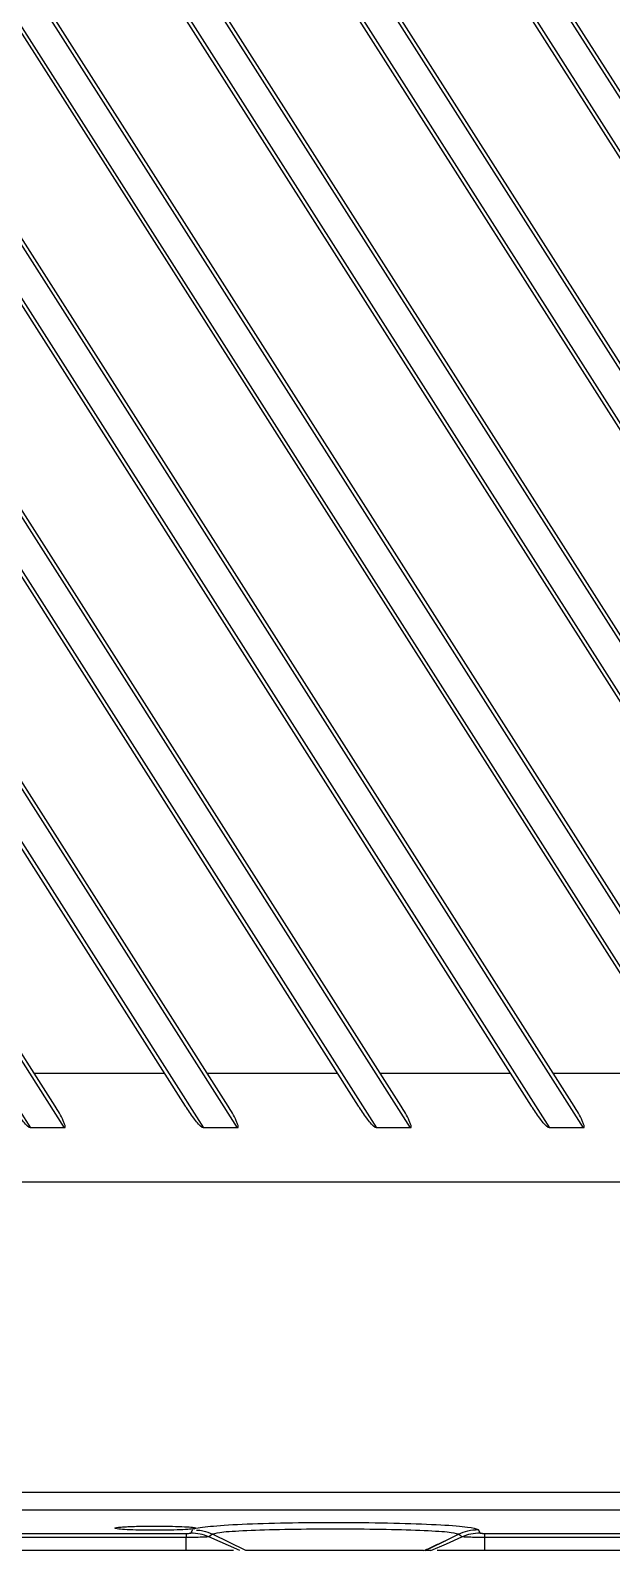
# Model space of a CAD drawing. Header units: millimetres. Extents: x 620 to 19791, y 2539 to 6969.
# Drawn here: x 17535 to 17567.3, y 3799.1 to 3883.4 of the extents above; entities that cross this region are included whole.
import ezdxf

# ---------------------------------------------------------------- set-up
doc = ezdxf.new("R2010")
doc.units = ezdxf.units.MM

# ---------------------------------------------------------------- blocks, each defined once
blk = doc.blocks.new('tgd')
at = {"color": 7, "linetype": 'Continuous', "lineweight": 25}
for p, q in [((18260.785, 4751.505), (18145.687, 4932.172)), ((18259.374, 4754.091), (18145.856, 4932.279)), ((18145.519, 4929.087), (18259.075, 4750.839)), ((18145.687, 4929.194), (18260.44, 4749.068)), ((18256.852, 4742.603), (18145.687, 4917.096)), ((18256.071, 4744.202), (18145.856, 4917.204)), ((18145.519, 4914.011), (18254.61, 4742.772)), ((18145.687, 4914.119), (18255.245, 4742.147)), ((18249.178, 4739.946), (18145.856, 4902.129)), ((18249.852, 4738.515), (18145.687, 4902.021)), ((18145.519, 4898.936), (18247.141, 4739.421)), ((18145.687, 4899.043), (18248.196, 4738.136)), ((18240.852, 4737.562), (18145.686, 4886.945)), ((18240.328, 4738.761), (18145.856, 4887.053)), ((18145.519, 4883.86), (18237.958, 4738.761)), ((18145.687, 4883.968), (18238.958, 4737.561)), ((18231.252, 4737.561), (18145.687, 4871.87)), ((18230.725, 4738.761), (18145.856, 4871.978)), ((18145.519, 4868.785), (18228.353, 4738.761)), ((18145.687, 4868.892), (18229.355, 4737.561)), ((18221.648, 4737.561), (18145.687, 4856.795)), ((18221.121, 4738.761), (18145.856, 4856.902)), ((18145.519, 4853.71), (18218.749, 4738.761)), ((18145.687, 4853.817), (18219.751, 4737.561)), ((18212.044, 4737.561), (18145.687, 4841.72)), ((18211.517, 4738.761), (18145.856, 4841.827)), ((18145.519, 4838.634), (18209.145, 4738.761)), ((18145.687, 4838.742), (18210.147, 4737.561)), ((18202.44, 4737.561), (18145.687, 4826.644)), ((18201.913, 4738.761), (18145.856, 4826.752)), ((18145.687, 4823.666), (18200.543, 4737.561)), ((18207.999, 4740.561), (18200.766, 4740.561)), ((18217.603, 4740.561), (18210.37, 4740.561)), ((18227.207, 4740.561), (18219.974, 4740.561)), ((18236.811, 4740.561), (18229.578, 4740.561)), ((18202.44, 4737.561), (18200.543, 4737.561)), ((18212.044, 4737.561), (18210.147, 4737.561)), ((18221.648, 4737.561), (18219.751, 4737.561)), ((18231.252, 4737.561), (18229.355, 4737.561)), ((18171.31, 4734.561), (18245.241, 4734.561)), ((18168.065, 4717.341), (18266.891, 4717.341)), ((18268.882, 4716.343), (18166.074, 4716.343)), ((18165.619, 4715.056), (18209.185, 4715.056)), ((18209.185, 4715.056), (18209.185, 4714.831)), ((18209.452, 4715.07), (18209.556, 4715.266)), ((18209.635, 4715.311), (18209.723, 4715.336)), ((18209.723, 4715.336), (18209.728, 4715.344)), ((18210.653, 4715.01), (18210.453, 4714.861)), ((18212.174, 4714.106), (18210.453, 4714.86)), ((18212.497, 4714.106), (18210.653, 4715.01)), ((18225.4, 4715.266), (18225.504, 4715.07)), ((18225.771, 4715.056), (18269.337, 4715.056)), ((18225.771, 4714.831), (18225.771, 4715.056)), ((18209.185, 4714.831), (18165.619, 4714.831)), ((18209.185, 4714.106), (18165.619, 4714.106)), ((18209.185, 4714.106), (18209.185, 4714.831)), ((18222.782, 4714.106), (18222.459, 4714.106)), ((18225.771, 4714.106), (18225.771, 4714.831)), ((18269.337, 4714.831), (18225.771, 4714.831)), ((18269.337, 4714.106), (18225.771, 4714.106))]:
    blk.add_line(p, q, dxfattribs=at)
at = {"color": 8, "linetype": 'Continuous', "lineweight": 25}
blk.add_line((18223.569, 4714.65), (18224.303, 4715.01), dxfattribs=at)
at = {"color": 7, "linetype": 'Continuous', "lineweight": 25, "flags": 128}
for points in [[(18222.782, 4714.106), (18223.643, 4714.483), (18224.503, 4714.861)], [(18222.459, 4714.106), (18223.381, 4714.558), (18223.569, 4714.65)]]:
    blk.add_lwpolyline(points, dxfattribs=at)
at = {"color": 7, "linetype": 'Continuous', "lineweight": 25}
for points, knots in [([(18200.543, 4737.561), (18200.528, 4737.562), (18200.496, 4737.565), (18200.275, 4737.707), (18199.977, 4738.135), (18199.695, 4738.54), (18199.541, 4738.761)], [0, 0, 0, 0, 0.028461, 0.058998, 0.486065, 1, 1, 1, 1]), ([(18202.44, 4737.561), (18202.448, 4737.565), (18202.459, 4737.571), (18202.47, 4737.584), (18202.476, 4737.597), (18202.479, 4737.657), (18202.44, 4737.776), (18202.28, 4738.171), (18202.078, 4738.494), (18201.913, 4738.761)], [0, 0, 0, 0, 0.019687, 0.028147, 0.036202, 0.051516, 0.160476, 0.30857, 1, 1, 1, 1]), ([(18210.147, 4737.561), (18210.132, 4737.562), (18210.1, 4737.565), (18209.879, 4737.707), (18209.581, 4738.135), (18209.299, 4738.54), (18209.145, 4738.761)], [0, 0, 0, 0, 0.028461, 0.058998, 0.486065, 1, 1, 1, 1]), ([(18212.044, 4737.561), (18212.052, 4737.565), (18212.063, 4737.571), (18212.074, 4737.584), (18212.08, 4737.597), (18212.083, 4737.657), (18212.044, 4737.776), (18211.884, 4738.171), (18211.682, 4738.494), (18211.517, 4738.761)], [0, 0, 0, 0, 0.019687, 0.028147, 0.036202, 0.051516, 0.160476, 0.30857, 1, 1, 1, 1]), ([(18219.751, 4737.561), (18219.736, 4737.562), (18219.704, 4737.565), (18219.483, 4737.707), (18219.185, 4738.135), (18218.903, 4738.54), (18218.749, 4738.761)], [0, 0, 0, 0, 0.028461, 0.059006, 0.486066, 1, 1, 1, 1]), ([(18221.648, 4737.561), (18221.656, 4737.565), (18221.667, 4737.571), (18221.678, 4737.584), (18221.684, 4737.597), (18221.687, 4737.657), (18221.648, 4737.776), (18221.488, 4738.171), (18221.287, 4738.494), (18221.121, 4738.761)], [0, 0, 0, 0, 0.019687, 0.028147, 0.036202, 0.051516, 0.160476, 0.30857, 1, 1, 1, 1]), ([(18229.355, 4737.561), (18229.34, 4737.562), (18229.308, 4737.565), (18229.087, 4737.707), (18228.789, 4738.135), (18228.507, 4738.54), (18228.353, 4738.761)], [0, 0, 0, 0, 0.028461, 0.059006, 0.486066, 1, 1, 1, 1]), ([(18231.252, 4737.561), (18231.26, 4737.565), (18231.272, 4737.571), (18231.282, 4737.584), (18231.288, 4737.597), (18231.291, 4737.657), (18231.252, 4737.776), (18231.092, 4738.171), (18230.891, 4738.494), (18230.725, 4738.761)], [0, 0, 0, 0, 0.019687, 0.028147, 0.036202, 0.051516, 0.160476, 0.30857, 1, 1, 1, 1]), ([(18205.228, 4715.344), (18205.237, 4715.353), (18205.256, 4715.369), (18205.412, 4715.393), (18205.643, 4715.414), (18205.95, 4715.432), (18206.322, 4715.446), (18206.874, 4715.459), (18207.611, 4715.465), (18208.442, 4715.453), (18209.131, 4715.428), (18209.523, 4715.397), (18209.703, 4715.368), (18209.721, 4715.352), (18209.729, 4715.344)], [0, 0, 0, 0, 0.067505, 0.134883, 0.199724, 0.264415, 0.329587, 0.39564, 0.520224, 0.637299, 0.753163, 0.86939, 0.934507, 1, 1, 1, 1]), ([(18209.635, 4715.311), (18209.532, 4715.298), (18209.327, 4715.272), (18208.713, 4715.243), (18207.962, 4715.226), (18207.146, 4715.225), (18206.372, 4715.239), (18205.743, 4715.265), (18205.311, 4715.302), (18205.256, 4715.33), (18205.228, 4715.344)], [0, 0, 0, 0, 0.125172, 0.250263, 0.375229, 0.500155, 0.625064, 0.750018, 0.874988, 1, 1, 1, 1]), ([(18209.185, 4715.056), (18209.219, 4715.056), (18209.287, 4715.056), (18209.374, 4715.059), (18209.426, 4715.063), (18209.45, 4715.067), (18209.451, 4715.069), (18209.452, 4715.07)], [0, 0, 0, 0, 0.238994, 0.480173, 0.726106, 0.86141, 1, 1, 1, 1]), ([(18210.453, 4714.86), (18210.424, 4714.857), (18210.367, 4714.849), (18210.073, 4714.839), (18209.663, 4714.832), (18209.344, 4714.831), (18209.185, 4714.831)], [0, 0, 0, 0, 0.2504711, 0.5003518, 0.7500526, 1, 1, 1, 1]), ([(18210.453, 4714.861), (18210.291, 4714.921), (18209.968, 4715.043), (18209.624, 4715.061), (18209.452, 4715.07)], [0, 0, 0, 0, 0.500074, 1, 1, 1, 1]), ([(18209.729, 4715.344), (18210.055, 4715.391), (18210.704, 4715.486), (18212.78, 4715.594), (18215.391, 4715.659), (18218.296, 4715.67), (18221.114, 4715.629), (18223.42, 4715.537), (18224.998, 4715.411), (18225.265, 4715.314), (18225.4, 4715.266)], [0, 0, 0, 0, 0.1262862, 0.2517101, 0.3765366, 0.5017333, 0.6290278, 0.7551572, 0.8769869, 1, 1, 1, 1]), ([(18224.303, 4715.01), (18224.159, 4715.048), (18223.873, 4715.123), (18222.268, 4715.216), (18220.061, 4715.277), (18217.478, 4715.299), (18214.895, 4715.277), (18212.688, 4715.216), (18211.083, 4715.123), (18210.796, 4715.048), (18210.653, 4715.01)], [0, 0, 0, 0, 0.125541, 0.25062, 0.375386, 0.499999, 0.624611, 0.749379, 0.874458, 1, 1, 1, 1]), ([(18224.303, 4715.01), (18224.478, 4715.084), (18224.829, 4715.232), (18225.209, 4715.254), (18225.4, 4715.266)], [0, 0, 0, 0, 0.499307, 1, 1, 1, 1]), ([(18224.503, 4714.861), (18224.471, 4714.886), (18224.407, 4714.936), (18224.338, 4714.985), (18224.303, 4715.01)], [0, 0, 0, 0, 0.499517, 1, 1, 1, 1]), ([(18225.504, 4715.07), (18225.332, 4715.061), (18224.987, 4715.043), (18224.665, 4714.921), (18224.503, 4714.861)], [0, 0, 0, 0, 0.500543, 1, 1, 1, 1]), ([(18225.771, 4714.831), (18225.612, 4714.831), (18225.293, 4714.832), (18224.883, 4714.839), (18224.589, 4714.849), (18224.532, 4714.857), (18224.503, 4714.861)], [0, 0, 0, 0, 0.249937, 0.499641, 0.749523, 1, 1, 1, 1]), ([(18225.504, 4715.07), (18225.507, 4715.068), (18225.512, 4715.064), (18225.563, 4715.061), (18225.616, 4715.058), (18225.663, 4715.057), (18225.716, 4715.056), (18225.752, 4715.056), (18225.771, 4715.056)], [0, 0, 0, 0, 0.239535, 0.482393, 0.61466, 0.741111, 0.86756, 1, 1, 1, 1]), ([(18211.824, 4714.106), (18211.635, 4714.106), (18211.244, 4714.106), (18210.275, 4714.106), (18209.543, 4714.106), (18209.185, 4714.106)], [0, 0, 0, 0, 0.32141, 0.668151, 1, 1, 1, 1]), ([(18222.358, 4714.106), (18222.256, 4714.106), (18222.028, 4714.106), (18220.909, 4714.106), (18219.324, 4714.106), (18217.478, 4714.106), (18215.633, 4714.106), (18214.042, 4714.106), (18212.864, 4714.106), (18212.62, 4714.106), (18212.497, 4714.106)], [0, 0, 0, 0, 0.103469, 0.232009, 0.359703, 0.487072, 0.61444, 0.742135, 0.870675, 1, 1, 1, 1]), ([(18222.394, 4714.1), (18222.594, 4714.195), (18222.996, 4714.386), (18223.387, 4714.563), (18223.583, 4714.651)], [0, 0, 0, 0, 0.4994, 1, 1, 1, 1]), ([(18225.771, 4714.106), (18225.403, 4714.106), (18224.66, 4714.106), (18223.694, 4714.106), (18223.313, 4714.106), (18223.132, 4714.106)], [0, 0, 0, 0, 0.340802, 0.687639, 1, 1, 1, 1])]:
    blk.add_open_spline(points, degree=3, knots=knots, dxfattribs=at)
at = {"color": 8, "linetype": 'Continuous', "lineweight": 25}
blk.add_open_spline([(18209.77, 4715.241), (18209.888, 4715.232), (18210.195, 4715.21), (18210.478, 4715.087), (18210.653, 4715.01)], degree=3, knots=[0, 0, 0, 0, 0.3838345, 1, 1, 1, 1], dxfattribs=at)
blk = doc.blocks.new('*U206')
blk.add_blockref('tgd', (-18292.478, -4886.103))
blk = doc.blocks.new('*U207')
at = {"color": 0, "linetype": 'ByBlock', "lineweight": -2, "transparency": 16777216}
blk.add_blockref('*U206', (0, 0), dxfattribs=at)

msp = doc.modelspace()

# ---------------------------------------------------------------- block references
msp.add_blockref('*U207', (17626.96016, 3971.06063))

doc.saveas('drawing.dxf')
